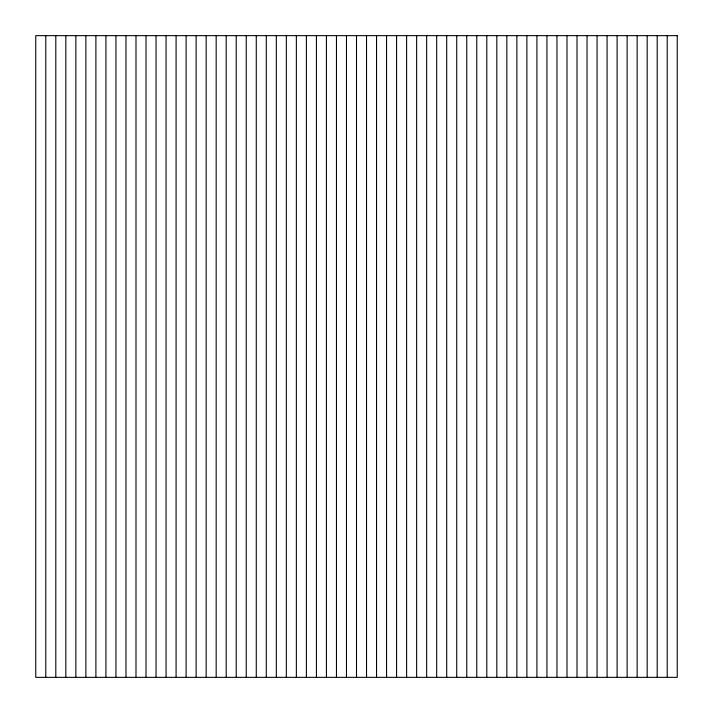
<?xml version="1.0" encoding="UTF-8"?>
<svg xmlns="http://www.w3.org/2000/svg" width="713" height="713" viewBox="0 0 713 713"><rect width="100%" height="100%" fill="white"/><g stroke="black" fill="none" stroke-linecap="round" stroke-linejoin="round"><path stroke-width="1.07" d="M667.216 35.65L667.216 677.35M657.19 35.65L657.19 677.35M647.172 35.65L647.172 677.35M637.146 35.65L637.146 677.35M627.128 35.65L627.128 677.35M617.101 35.65L617.101 677.35M607.075 35.65L607.075 677.35M597.057 35.65L597.057 677.35M587.031 35.65L587.031 677.35M577.013 35.65L577.013 677.35M566.987 35.65L566.987 677.35M556.96 35.65L556.96 677.35M546.942 35.65L546.942 677.35M536.916 35.65L536.916 677.35M526.889 35.65L526.889 677.35M516.872 35.65L516.872 677.35M506.845 35.65L506.845 677.35M496.827 35.65L496.827 677.35M486.801 35.65L486.801 677.35M476.774 35.65L476.774 677.35M466.757 35.65L466.757 677.35M456.73 35.65L456.73 677.35M446.712 35.65L446.712 677.35M436.686 35.65L436.686 677.35M426.659 35.65L426.659 677.35M416.642 35.65L416.642 677.35M406.615 35.65L406.615 677.35M396.588 35.65L396.588 677.35M386.571 35.65L386.571 677.35M376.544 35.65L376.544 677.35M366.527 35.65L366.527 677.35M356.5 35.65L356.5 677.35M346.473 35.65L346.473 677.35M336.456 35.65L336.456 677.35M326.429 35.65L326.429 677.35M316.412 35.65L316.412 677.35M306.385 35.65L306.385 677.35M296.358 35.65L296.358 677.35M286.341 35.65L286.341 677.35M276.314 35.65L276.314 677.35M266.288 35.65L266.288 677.35M256.27 35.65L256.27 677.35M246.243 35.65L246.243 677.35M236.226 35.65L236.226 677.35M226.199 35.65L226.199 677.35M216.173 35.65L216.173 677.35M206.155 35.65L206.155 677.35M196.128 35.65L196.128 677.35M186.111 35.65L186.111 677.35M176.084 35.65L176.084 677.35M166.058 35.65L166.058 677.35M156.04 35.65L156.04 677.35M146.013 35.65L146.013 677.35M135.987 35.65L135.987 677.35M125.969 35.65L125.969 677.35M115.943 35.65L115.943 677.35M105.925 35.65L105.925 677.35M95.898 35.65L95.898 677.35M85.872 35.65L85.872 677.35M75.854 35.65L75.854 677.35M65.828 35.65L65.828 677.35M55.81 35.65L55.81 677.35M45.784 35.65L45.784 677.35M677.243 35.65L35.757 35.65L35.757 677.35L677.243 677.35L677.243 35.65"/></g></svg>
